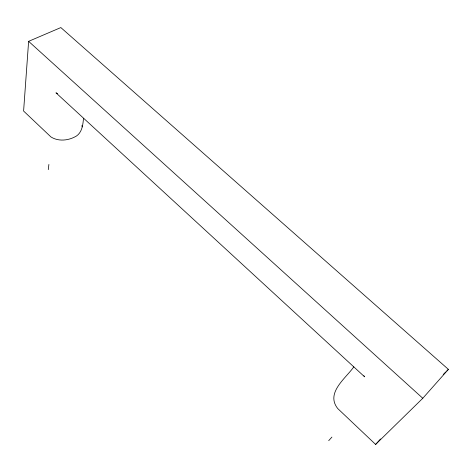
<?xml version="1.0" encoding="UTF-8"?>
<svg xmlns="http://www.w3.org/2000/svg" width="472" height="472" viewBox="0 0 472 472"><rect width="100%" height="100%" fill="white"/><g stroke="black" fill="none" stroke-linecap="round" stroke-linejoin="round"><path stroke-width="0.71" d="M353.811 366.838C345.976 378.219 325.285 392.846 337.728 408.546L375.623 444.435L422.788 398.268L448.4 369.375L60.841 27.565L28.621 41.341L23.6 111.044L50.935 136.933C57.903 141.405 67.13 140.75 74.334 137.163C81.874 133.965 82.919 125.446 83.491 118.289M48.286 169.637L48.887 164.445M375.623 444.435L380.515 438.96M328.707 440.671L331.91 437.09M443.208 374.502L445.804 371.936M446.842 370.915L448.4 369.375M57.614 93.686L55.944 92.789L364.638 376.851L363.918 375.753M28.621 41.341L422.788 398.268M81.927 125.522L82.152 126.897"/></g></svg>
